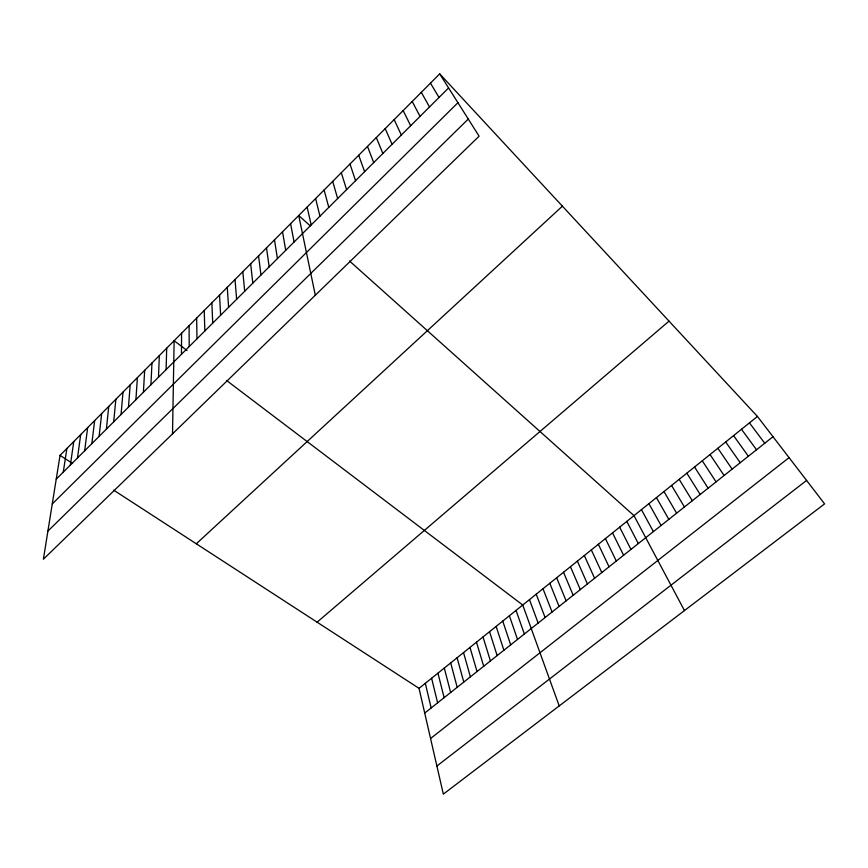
<?xml version="1.0" encoding="UTF-8"?>
<svg xmlns="http://www.w3.org/2000/svg" width="868" height="868" viewBox="0 0 868 868"><rect width="100%" height="100%" fill="white"/><g stroke="black" fill="none" stroke-linecap="round" stroke-linejoin="round"><path stroke-width="1.3" d="M181.466 354.285L181.586 333.225M172.526 433.848L174.121 340.723L187.021 350.498M166.103 369.594L166.699 348.176M158.486 377.189L159.321 355.598M150.913 384.741L151.976 362.976M143.394 392.249L144.674 370.31M135.896 399.714L137.415 377.613M128.453 407.135L130.189 384.871M121.053 414.513L123.006 392.086M113.686 421.859L115.856 399.269M106.373 429.161L108.75 406.408M99.093 436.42L101.675 413.515M91.845 443.635L94.645 420.579M84.641 450.817L87.657 427.609M77.48 457.957L80.691 434.597M70.362 465.064L73.78 441.552M63.277 472.127L66.89 448.463M60.044 455.353L43.4 559.22L479.103 136.189L439.696 73.867L60.044 455.353L72.597 463.49M56.236 479.147L448.593 87.928M52.264 503.928L457.935 102.706M47.903 531.097L468.275 119.068M196.298 543.78L562.41 206.172M317.102 622.182L669.022 321.127M419.038 688.346L757.438 416.456L824.6 503.885L443.342 794.133L419.038 688.346L113.621 490.116M424.723 713.062L772.997 436.702M430.561 738.494L789.077 457.631M436.886 766.021L806.6 480.438M226.526 380.444L522.742 605.029L559.198 705.923M310.277 225.875L298.722 215.524L315.312 295.218M349.511 260.997L633.998 515.635L684.461 610.573M439.696 73.867L757.438 416.456M749.442 422.879L764.741 443.244M741.489 429.28L756.527 449.765M733.568 435.638L748.357 456.243M725.691 441.975L740.23 462.698M717.847 448.268L732.136 469.121M710.035 454.539L724.086 475.501M702.266 460.789L716.078 481.859M694.541 466.995L708.104 488.185M686.848 473.179L700.172 494.478M679.188 479.331L692.284 500.749M671.572 485.451L684.429 506.977M430.474 83.133L439.013 97.476M663.987 491.548L676.606 513.183M656.436 497.614L668.837 519.357M421.305 92.344L429.508 106.959M648.917 503.646L661.09 525.498M641.441 509.657L653.387 531.607M412.202 101.502L420.058 116.388M626.805 521.418L638.316 543.563M619.654 527.169L630.949 549.422M403.153 110.594L410.673 125.741M612.526 532.887L623.604 555.238M605.43 538.594L616.302 561.032M598.367 544.269L609.032 566.804M394.159 119.632L401.341 135.05M591.336 549.911L601.795 572.544M584.338 555.531L594.602 578.262M577.372 561.129L587.43 583.947M385.208 128.616L392.065 144.294M570.439 566.706L580.291 589.611M563.538 572.251L573.184 595.253M376.321 137.545L382.853 153.473M556.659 577.773L566.12 600.862M549.813 583.274L559.079 606.45M542.999 588.754L552.07 612.005M367.489 146.421L373.696 162.609M536.218 594.2L545.093 617.539M529.469 599.625L538.149 623.05M358.712 155.242L364.603 171.68M516.048 610.41L524.359 633.998M509.386 615.759L517.502 639.434M349.988 164.009L355.565 180.696M502.746 621.097L510.688 644.848M496.138 626.403L503.896 650.24M489.563 631.687L497.136 655.6M341.308 172.721L346.582 189.647M483.009 636.949L490.409 660.939M476.489 642.19L483.704 666.255M470 647.409L477.031 671.55M332.694 181.39L337.652 198.555M463.534 652.606L470.391 676.823M457.089 657.77L463.783 682.064M324.122 190.005L328.777 207.398M450.687 662.924L457.197 687.293M444.297 668.056L450.644 692.49M437.949 673.156L444.123 697.666M315.605 198.555L319.956 216.186M431.613 678.244L437.624 702.82M425.32 683.3L431.157 707.952M307.131 207.072L311.189 224.931M290.596 223.684L294.078 241.998M282.523 231.799L285.724 250.32M274.494 239.872L277.424 258.599M266.509 247.89L269.167 266.834M258.566 255.876L260.964 275.015M250.668 263.807L252.805 283.152M242.823 271.695L244.689 291.236M235.022 279.529L236.628 299.286M227.253 287.33L228.609 307.272M219.539 295.087L220.635 315.225M211.868 302.802L212.714 323.124M204.23 310.473L204.837 330.979M196.645 318.089L196.993 338.791M189.094 325.674L189.202 346.56"/></g></svg>
